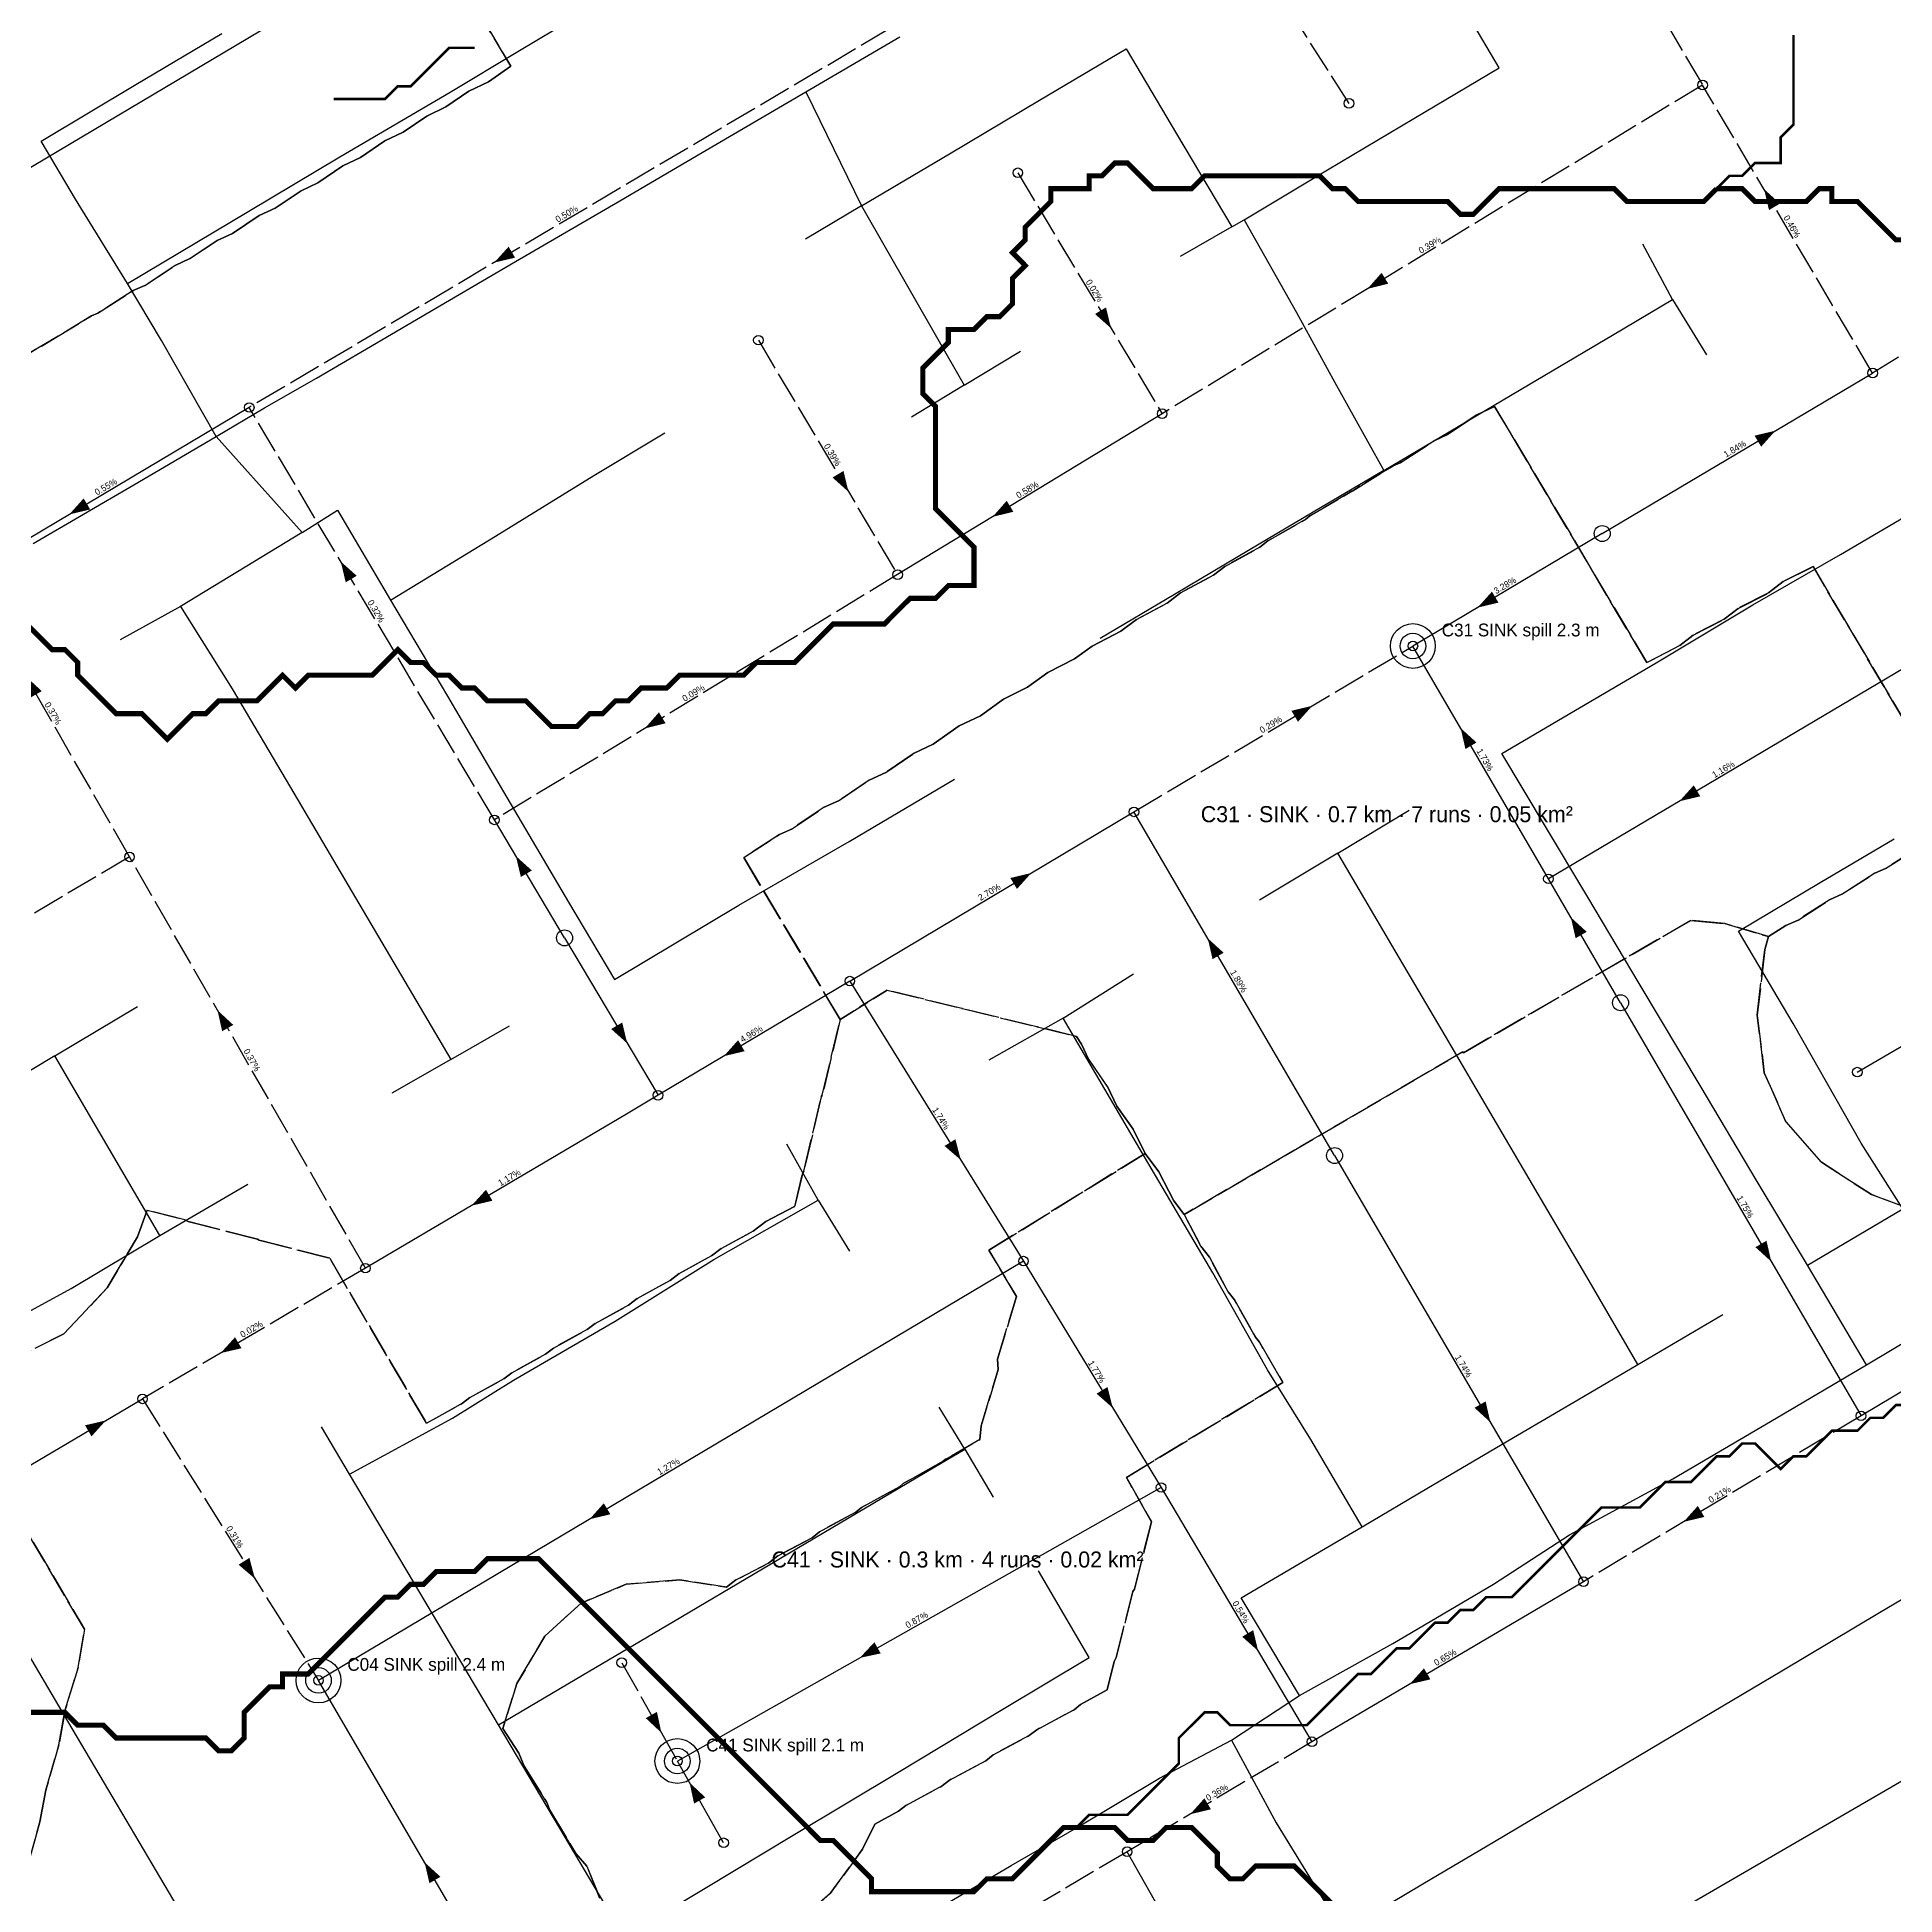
# Model space of a CAD drawing. Header units: metres. Extents: x 440276 to 476894, y 2561381 to 2578972.
# Drawn here: x 445701 to 446282, y 2566444 to 2567024 of the extents above; entities that cross this region are included whole.
import ezdxf
from ezdxf.enums import TextEntityAlignment as Align

# ---------------------------------------------------------------- set-up
doc = ezdxf.new("R2010")
doc.units = ezdxf.units.M
doc.header["$LTSCALE"] = 8
doc.linetypes.add('DASHED', pattern=[1.524, 1.27, -0.254])
for name, color, linetype in [('A_ARROWS', 7, 'Continuous'), ('A_BUILT_2006', 252, 'Continuous'), ('A_CATCH_LABEL', 7, 'Continuous'), ('A_CATCHMENTS', 7, 'Continuous'), ('A_GRADIENT', 8, 'Continuous'), ('A_JUNCTIONS', 8, 'Continuous'), ('A_OUTLET_LABEL', 7, 'Continuous'), ('A_OUTLETS', 7, 'Continuous'), ('A_RUNS', 7, 'Continuous'), ('A_STREAMS', 5, 'Continuous')]:
    doc.layers.add(name, color=color, linetype=linetype)

msp = doc.modelspace()

# ---------------------------------------------------------------- linework, layer by layer
at = {"layer": 'A_ARROWS', "color": 1}
for points in [[(446241.19, 2566976.89), (446246.16, 2566972.4), (446242.72, 2566970.36)], [(445844.3, 2566953.95), (445848.8, 2566958.93), (445850.83, 2566955.49)], [(446117.21, 2566945.74), (446121.64, 2566950.77), (446123.72, 2566947.35)], [(446037.08, 2566933.41), (446032.08, 2566937.87), (446035.51, 2566939.93)], [(446244.74, 2566901.41), (446240.26, 2566896.42), (446238.22, 2566899.86)], [(445955.02, 2566882.3), (445950.04, 2566886.78), (445953.47, 2566888.83)], [(445711.5, 2566875.25), (445715.98, 2566880.24), (445718.03, 2566876.8)], [(446000.05, 2566874.47), (446004.47, 2566879.5), (446006.55, 2566876.09)], [(445796.34, 2566860.54), (445801.33, 2566856.06), (445797.89, 2566854.02)], [(445697.98, 2566824.58), (445702.9, 2566820.02), (445699.43, 2566818.03)], [(445891.35, 2566808.35), (445895.78, 2566813.39), (445897.86, 2566809.97)], [(445851.08, 2566768.45), (445856.07, 2566763.97), (445852.63, 2566761.93)], [(445757.83, 2566720.26), (445762.75, 2566715.71), (445759.28, 2566713.72)], [(445885.86, 2566709.93), (445880.87, 2566714.41), (445884.31, 2566716.45)], [(445916.05, 2566705.92), (445920.52, 2566710.92), (445922.57, 2566707.48)], [(445837.22, 2566659.21), (445841.72, 2566664.18), (445843.75, 2566660.74)], [(446037.6, 2566596.01), (446032.56, 2566600.44), (446035.98, 2566602.52)], [(445958.53, 2566517.86), (445963.12, 2566522.75), (445965.09, 2566519.27)], [(445896.56, 2566494.45), (445891.67, 2566499.03), (445895.15, 2566501)], [(445905.36, 2566478.89), (445910.25, 2566474.3), (445906.77, 2566472.34)]]:
    msp.add_solid(points, dxfattribs=at)
at = {"layer": 'A_ARROWS', "color": 2}
for points in [[(446151.65, 2566846.13), (446156.13, 2566851.12), (446158.17, 2566847.68)], [(446099.99, 2566815.43), (446095.51, 2566810.44), (446093.46, 2566813.88)], [(446146.35, 2566808.47), (446151.3, 2566803.95), (446147.84, 2566801.93)], [(446214.71, 2566785.6), (446219.2, 2566790.58), (446221.24, 2566787.14)], [(446012.16, 2566763.17), (446007.68, 2566758.18), (446005.63, 2566761.61)], [(446180.79, 2566749.32), (446185.74, 2566744.79), (446182.28, 2566742.78)], [(446067.31, 2566742.77), (446072.27, 2566738.25), (446068.81, 2566736.23)]]:
    msp.add_solid(points, dxfattribs=at)
at = {"layer": 'A_ARROWS', "color": 3}
for points in [[(445990.12, 2566673.48), (445985.04, 2566677.86), (445988.44, 2566679.97)], [(446243.43, 2566641.71), (446238.48, 2566646.23), (446241.94, 2566648.24)], [(445758.8, 2566613.13), (445763.3, 2566618.09), (445765.33, 2566614.64)], [(446155.65, 2566591.5), (446150.69, 2566596.02), (446154.15, 2566598.03)], [(445722.94, 2566592.08), (445718.45, 2566587.1), (445716.42, 2566590.55)], [(445874.08, 2566561.2), (445878.56, 2566566.19), (445880.61, 2566562.75)], [(446216, 2566560.36), (446220.47, 2566565.36), (446222.52, 2566561.93)], [(445769.5, 2566542.63), (445764.41, 2566547), (445767.8, 2566549.12)], [(446083.06, 2566520.01), (446078.07, 2566524.49), (446081.51, 2566526.53)], [(446130.38, 2566509.63), (446134.88, 2566514.61), (446136.91, 2566511.16)], [(446061.79, 2566468.99), (446066.27, 2566473.98), (446068.31, 2566470.55)], [(445822.55, 2566453.97), (445827.5, 2566449.45), (445824.05, 2566447.44)]]:
    msp.add_solid(points, dxfattribs=at)
at = {"layer": 'A_BUILT_2006', "color": 252}
for points in [[(446158.34, 2567014.87), (446139.79, 2567046.47)], [(445851.67, 2567019.94), (445875.43, 2567034.07)], [(445732.33, 2567009.56), (445759.19, 2567025.54)], [(445941.68, 2567007.29), (445971.11, 2567024.47)], [(445830.57, 2567007.25), (445851.67, 2567019.94)], [(446014.7, 2567004.72), (446041.82, 2567020.72)], [(446041.82, 2567020.72), (446057.56, 2566994.22)], [(446131.71, 2566999.02), (446158.34, 2567014.87)], [(445702.7, 2566991.92), (445732.33, 2567009.56)], [(445796.05, 2566987.01), (445830.57, 2567007.25)], [(445909.3, 2566988.36), (445941.68, 2567007.29)], [(445941.68, 2567007.29), (445959.12, 2566971.64)], [(445986.57, 2566987.98), (446014.7, 2567004.72)], [(446104.74, 2566982.96), (446131.71, 2566999.02)], [(445713.48, 2566973.76), (445702.7, 2566991.92)], [(446057.56, 2566994.22), (446074.82, 2566965.15)], [(445767.63, 2566970.01), (445796.05, 2566987.01)], [(445883.54, 2566973.3), (445909.3, 2566988.36)], [(445959.12, 2566971.64), (445986.57, 2566987.98)], [(446078.65, 2566967.36), (446104.74, 2566982.96)], [(445729.65, 2566947.39), (445713.48, 2566973.76)], [(445850.98, 2566954.26), (445883.54, 2566973.3)], [(445959.12, 2566971.64), (445941.63, 2566961.29)], [(445959.12, 2566971.64), (445974.28, 2566945.12)], [(445729.65, 2566947.39), (445767.63, 2566970.01)], [(446074.82, 2566965.15), (446078.65, 2566967.36)], [(446078.65, 2566967.36), (446095.03, 2566938.38)], [(446074.82, 2566965.15), (446058.66, 2566955.89)], [(445819.99, 2566936.14), (445850.98, 2566954.26)], [(446212.59, 2566942.39), (446203.33, 2566959.76)], [(445740.35, 2566929.6), (445729.65, 2566947.39)], [(445974.28, 2566945.12), (445991.15, 2566915.61)], [(446095.03, 2566938.38), (446107.05, 2566916.47)], [(446193.78, 2566931.26), (446212.59, 2566942.39)], [(446212.59, 2566942.39), (446223.17, 2566925.12)], [(445788.71, 2566917.85), (445819.99, 2566936.14)], [(446170.36, 2566917.41), (446193.78, 2566931.26)], [(445757.38, 2566899.64), (445740.35, 2566929.6)], [(445991.15, 2566915.61), (446008.75, 2566926.3)], [(445772.54, 2566908.58), (445788.71, 2566917.85)], [(445991.15, 2566915.61), (445974.67, 2566905.6)], [(446107.05, 2566916.47), (446122.37, 2566889.02)], [(446145.57, 2566902.74), (446170.36, 2566917.41)], [(445757.38, 2566899.64), (445772.54, 2566908.58)], [(446122.37, 2566889.02), (446145.57, 2566902.74)], [(445731.63, 2566884.48), (445757.38, 2566899.64)], [(445757.38, 2566899.64), (445784.28, 2566869.57)], [(445875.4, 2566887.37), (445897.62, 2566900.75)], [(445700.21, 2566866.11), (445731.63, 2566884.48)], [(445844.7, 2566868.46), (445875.4, 2566887.37)], [(446122.37, 2566889.02), (446102.55, 2566877.27)], [(445784.28, 2566869.57), (445795.28, 2566876.57)], [(445795.28, 2566876.57), (445811.88, 2566848.46)], [(446102.55, 2566877.27), (446080.56, 2566864.24)], [(446265.08, 2566862.73), (446290.64, 2566877.76)], [(445784.28, 2566869.57), (445746.22, 2566846.43)], [(445811.88, 2566848.46), (445844.7, 2566868.46)], [(446080.56, 2566864.24), (446056.88, 2566850.2)], [(446237.7, 2566846.96), (446265.08, 2566862.73)], [(446056.88, 2566850.2), (446033.69, 2566836.46)], [(445746.22, 2566846.43), (445727.45, 2566836)], [(445746.22, 2566846.43), (445762.42, 2566820.71)], [(445811.88, 2566848.46), (445829.68, 2566818.44)], [(446207.46, 2566828.85), (446237.7, 2566846.96)], [(446183.49, 2566814.76), (446207.46, 2566828.85)], [(445762.42, 2566820.71), (445780.6, 2566789.87)], [(445829.68, 2566818.44), (445847.24, 2566788.56)], [(446159.24, 2566800.5), (446183.49, 2566814.76)], [(446172.85, 2566777.74), (446159.24, 2566800.5)], [(445955.22, 2566773.06), (445988.13, 2566792.54)], [(445780.6, 2566789.87), (445798.54, 2566759.47)], [(445847.24, 2566788.56), (445867.48, 2566754.05)], [(446107.93, 2566769.41), (446130.28, 2566782.85)], [(446186.05, 2566755.64), (446172.85, 2566777.74)], [(445920.8, 2566753.13), (445955.22, 2566773.06)], [(446107.93, 2566769.41), (446083.46, 2566754.69)], [(446124.87, 2566740.6), (446107.93, 2566769.41)], [(446258.76, 2566760.16), (446281.88, 2566773.88)], [(445798.54, 2566759.47), (445813.96, 2566733.32)], [(446233.19, 2566745), (446258.76, 2566760.16)], [(445867.48, 2566754.05), (445881.93, 2566729.85)], [(445881.93, 2566729.85), (445920.8, 2566753.13)], [(446202.15, 2566728.69), (446186.05, 2566755.64)], [(446141.58, 2566712.16), (446124.87, 2566740.6)], [(446250.26, 2566716.14), (446233.19, 2566745)], [(445813.96, 2566733.32), (445830.73, 2566704.89)], [(446022.15, 2566717.8), (446044.13, 2566731.69)], [(446221.56, 2566696.2), (446202.15, 2566728.69)], [(445706.94, 2566705.99), (445732.82, 2566721.48)], [(446022.15, 2566717.8), (445998.88, 2566704.71)], [(446035.19, 2566695.61), (446022.15, 2566717.8)], [(446271.54, 2566678.72), (446250.26, 2566716.14)], [(445830.73, 2566704.89), (445849.12, 2566715.43)], [(446156.48, 2566686.81), (446141.58, 2566712.16)], [(445706.94, 2566705.99), (445678, 2566688.66)], [(445719.97, 2566683.77), (445706.94, 2566705.99)], [(445830.73, 2566704.89), (445812.35, 2566694.35)], [(446048.63, 2566672.74), (446035.19, 2566695.61)], [(446238.66, 2566667.28), (446221.56, 2566696.2)], [(445739.83, 2566649.92), (445719.97, 2566683.77)], [(446171.62, 2566661.06), (446156.48, 2566686.81)], [(445945.57, 2566660.93), (445935.79, 2566678.44)], [(446284.56, 2566658.18), (446271.54, 2566678.72)], [(446068.89, 2566638.26), (446048.63, 2566672.74)], [(445739.83, 2566649.92), (445767.29, 2566665.93)], [(446254.8, 2566640.57), (446238.66, 2566667.28)], [(445912.98, 2566642.35), (445945.57, 2566660.93)], [(445945.57, 2566660.93), (445955.3, 2566644.94)], [(446186.54, 2566635.67), (446171.62, 2566661.06)], [(446254.8, 2566640.57), (446284.56, 2566658.18)], [(445712.06, 2566633.35), (445739.83, 2566649.92)], [(445882.1, 2566623.07), (445912.98, 2566642.35)], [(446273.24, 2566609.43), (446254.8, 2566640.57)], [(446086, 2566607.92), (446068.89, 2566638.26)], [(446201.73, 2566609.52), (446186.54, 2566635.67)], [(445689.23, 2566620.89), (445712.06, 2566633.35)], [(446201.73, 2566609.52), (446228.32, 2566625.15)], [(446273.24, 2566609.43), (446296.76, 2566623.56)], [(445850.3, 2566604.64), (445882.1, 2566623.07)], [(446099.51, 2566586.16), (446086, 2566607.92)], [(446184.71, 2566599.52), (446201.73, 2566609.52)], [(446244.94, 2566592.77), (446273.24, 2566609.43)], [(445831.24, 2566592.75), (445850.3, 2566604.64)], [(445991.35, 2566583.14), (445983.33, 2566596.19)], [(446164.13, 2566587.43), (446184.71, 2566599.52)], [(445799.09, 2566575.26), (445790.36, 2566590.03)], [(445799.09, 2566575.26), (445831.24, 2566592.75)], [(446212.71, 2566573.84), (446244.94, 2566592.77)], [(445976.21, 2566574.17), (445991.35, 2566583.14)], [(445991.35, 2566583.14), (446000.26, 2566568.09)], [(446115.55, 2566558.87), (446099.51, 2566586.16)], [(446136.34, 2566571.09), (446164.13, 2566587.43)], [(445816.81, 2566545.47), (445799.09, 2566575.26)], [(445952.44, 2566560.11), (445976.21, 2566574.17)], [(446115.55, 2566558.87), (446136.34, 2566571.09)], [(446180.33, 2566556.35), (446212.71, 2566573.84)], [(445928.15, 2566545.73), (445952.44, 2566560.11)], [(446097.94, 2566548.54), (446115.55, 2566558.87)], [(446156.63, 2566540.9), (446180.33, 2566556.35)], [(446077.79, 2566536.68), (446097.94, 2566548.54)], [(445830.94, 2566521.67), (445816.81, 2566545.47)], [(445900.33, 2566529.26), (445928.15, 2566545.73)], [(446030.22, 2566517.96), (446014.38, 2566545.1)], [(446277.29, 2566532.03), (446303, 2566547.3)], [(446095.96, 2566506.06), (446077.79, 2566536.68)], [(446125.15, 2566522.41), (446156.63, 2566540.9)], [(446246.7, 2566513.85), (446277.29, 2566532.03)], [(445871.89, 2566512.45), (445900.33, 2566529.26)], [(445711.09, 2566498.1), (445695.7, 2566524.12)], [(445845.63, 2566496.92), (445830.94, 2566521.67)], [(446095.96, 2566506.06), (446125.15, 2566522.41)], [(446002.76, 2566501.49), (446030.22, 2566517.96)], [(446216.03, 2566495.63), (446246.7, 2566513.85)], [(445845.63, 2566496.92), (445871.89, 2566512.45)], [(445970.95, 2566482.38), (446002.76, 2566501.49)], [(446074.76, 2566492.13), (446095.96, 2566506.06)], [(445726.61, 2566471.81), (445711.09, 2566498.1)], [(445864.8, 2566464.63), (445845.63, 2566496.92)], [(446183.36, 2566476.21), (446216.03, 2566495.63)], [(446052.21, 2566480.3), (446074.76, 2566492.13)], [(446074.76, 2566492.13), (446088.72, 2566466.34)], [(445937.77, 2566462.45), (445970.95, 2566482.38)], [(446026.31, 2566464.79), (446052.21, 2566480.3)], [(446156.93, 2566460.52), (446183.36, 2566476.21)], [(445738.79, 2566451.18), (445726.61, 2566471.81)], [(446088.72, 2566466.34), (446109.56, 2566432.37)], [(445884.89, 2566430.67), (445864.8, 2566464.63)], [(445910.2, 2566445.88), (445937.77, 2566462.45)], [(446005.83, 2566452.97), (446026.31, 2566464.79)], [(446134.56, 2566447.22), (446156.93, 2566460.52)], [(445758.8, 2566417.34), (445738.79, 2566451.18)], [(445984.34, 2566440.28), (446005.83, 2566452.97)], [(445884.89, 2566430.67), (445910.2, 2566445.88)], [(446109.56, 2566432.37), (446134.56, 2566447.22)]]:
    msp.add_lwpolyline(points, dxfattribs=at)
at = {"layer": 'A_CATCHMENTS', "color": 1, "linetype": 'DASHED'}
for points in [[(445692.25, 2566921.71), (445705.4, 2566929.42), (445705.72, 2566929.55), (445718.44, 2566937.33), (445720.44, 2566938.17), (445731.5, 2566945.2), (445735.15, 2566946.81), (445744.57, 2566953.05), (445749.21, 2566955.19), (445757.69, 2566960.84), (445762.54, 2566963.09), (445770.8, 2566968.62), (445775.87, 2566970.99), (445783.92, 2566976.4), (445789.2, 2566978.89), (445797.03, 2566984.18), (445802.53, 2566986.79), (445810.14, 2566991.97), (445815.86, 2566994.69), (445823.26, 2566999.75), (445829.18, 2567002.59), (445836.37, 2567007.53), (445842.51, 2567010.49), (445849.49, 2567015.31), (445790.73, 2567114.13)], [(446303.58, 2566779.4), (446256.48, 2566858.93), (446247.14, 2566854.23), (446242.61, 2566850.71), (446233.06, 2566845.86), (446228.75, 2566842.5), (446218.97, 2566837.5), (446214.88, 2566834.29), (446204.52, 2566828.95), (446156.98, 2566909.01), (446151.24, 2566906.27), (446142.21, 2566900.19), (446138.24, 2566898.38), (446127.42, 2566891.39), (446125.26, 2566890.46), (446112.62, 2566882.64), (446112.3, 2566882.51), (446099.21, 2566874.76), (446098.01, 2566873.78), (446086.13, 2566867.01), (446083.56, 2566864.99), (446072.66, 2566859.01), (446069.09, 2566856.25), (446058.82, 2566850.72), (446054.62, 2566847.51), (446044.99, 2566842.42), (446040.14, 2566838.78), (446031.16, 2566834.12), (446025.66, 2566830.06), (446017.33, 2566825.82), (446011.02, 2566821.22), (446003.51, 2566817.5), (445996.26, 2566812.34), (445989.57, 2566809.12), (445981.49, 2566803.47), (445975.54, 2566800.66), (445966.72, 2566794.6), (445961.5, 2566792.19), (445951.95, 2566785.73), (445947.47, 2566783.71), (445937.18, 2566776.88), (445933.45, 2566775.23), (445922.31, 2566767.97), (445952.42, 2566717.42), (445946.85, 2566693.76), (445946.53, 2566693.24), (445941.04, 2566669.96), (445940.63, 2566669.06), (445938.25, 2566658.94), (445938.19, 2566658.9), (445929.16, 2566654.23), (445925.2, 2566651.24), (445915.22, 2566645.78), (445912.24, 2566643.53), (445902.1, 2566637.97), (445899.27, 2566635.83), (445888.93, 2566630.15), (445886.29, 2566628.15), (445875.87, 2566622.42), (445873.31, 2566620.47), (445862.82, 2566614.68), (445860.34, 2566612.79), (445849.76, 2566606.95), (445847.36, 2566605.11), (445836.71, 2566599.22), (445834.38, 2566597.44), (445823.12, 2566591.19), (445792.89, 2566642.75), (445770.85, 2566648.39), (445770.28, 2566648.76), (445748.66, 2566654.29), (445747.66, 2566654.77), (445735.88, 2566657.79), (445732.79, 2566649.42), (445723.38, 2566633.52), (445709.83, 2566619.19), (445690.54, 2566609.44)], [(446288.1, 2566657.72), (446274.78, 2566662.66), (446259.12, 2566672.75), (446247.95, 2566685.45), (446241.26, 2566700.77), (446239.07, 2566718.7), (446241.37, 2566739.24), (446242.55, 2566743.28), (446247.97, 2566746.78), (446251.8, 2566748.46), (446261.87, 2566754.94), (446265.49, 2566756.52), (446275.78, 2566763.09), (446279.17, 2566764.57), (446289.68, 2566771.25)], [(445877.33, 2566442.71), (445873.29, 2566452.79), (445869.81, 2566456.7), (445861.64, 2566470.31), (445860.76, 2566472.7), (445853.64, 2566484.01), (445853.64, 2566484.01), (445852.04, 2566488.07), (445846.97, 2566495.77), (445851.39, 2566509.83), (445860.12, 2566524.65), (445871.51, 2566535), (445885.57, 2566540.87), (445902.28, 2566542.26), (445916.92, 2566539.94), (445919.85, 2566542.23), (445930.05, 2566547.49), (445932.91, 2566549.76), (445943.69, 2566555.44), (445945.98, 2566557.29), (445957.32, 2566563.4), (445959.05, 2566564.82), (445970.96, 2566571.37), (445972.12, 2566572.34), (445984.59, 2566579.34), (445985.19, 2566579.86), (445996.11, 2566586.11), (445996.5, 2566590.35), (446001.76, 2566607.97), (446001.64, 2566611.2), (446007.51, 2566630.84), (445998.92, 2566645.27), (446047.74, 2566675.55), (446051.99, 2566669.77), (446056.68, 2566660.73), (446059.93, 2566656.4), (446065.18, 2566646.52), (446067.82, 2566643.08), (446073.7, 2566632.32), (446075.67, 2566629.8), (446082.22, 2566618.12), (446083.51, 2566616.52), (446090.75, 2566603.94), (446041.89, 2566574.24), (446049.72, 2566560.39), (446044.38, 2566539.31), (446043.92, 2566538.58), (446038.71, 2566518.04), (446038.11, 2566516.77), (446035.85, 2566507.85), (446027.59, 2566503.31), (446025.51, 2566501.65), (446013.91, 2566495.43), (446011.51, 2566493.58), (446000.24, 2566487.52), (445997.9, 2566485.71), (445986.58, 2566479.61), (445984.29, 2566477.84), (445972.91, 2566471.7), (445970.68, 2566469.97), (445963.26, 2566465.95), (445959.45, 2566458.08), (445949.34, 2566444.28), (445937.24, 2566433.58)], [(445669.3, 2566606.51), (445716.23, 2566526.89), (445714.29, 2566514.86), (445710.22, 2566501.68), (445708.28, 2566490.71), (445704.17, 2566476.54), (445702.32, 2566466.58), (445698.1, 2566451.43)]]:
    msp.add_lwpolyline(points, dxfattribs=at)
at = {"layer": 'A_CATCHMENTS', "color": 3, "linetype": 'DASHED'}
for points in [[(445790.73, 2567114.13), (445849.49, 2567015.31), (445842.51, 2567010.49), (445836.37, 2567007.53), (445829.18, 2567002.59), (445823.26, 2566999.75), (445815.86, 2566994.69), (445810.14, 2566991.97), (445802.53, 2566986.79), (445797.03, 2566984.18), (445789.2, 2566978.89), (445783.92, 2566976.4), (445775.87, 2566970.99), (445770.8, 2566968.62), (445762.54, 2566963.09), (445757.69, 2566960.84), (445749.21, 2566955.19), (445744.57, 2566953.05), (445735.15, 2566946.81), (445731.5, 2566945.2), (445720.44, 2566938.17), (445718.44, 2566937.33), (445705.72, 2566929.55), (445705.4, 2566929.42), (445692.25, 2566921.71)], [(445937.24, 2566433.58), (445949.34, 2566444.28), (445959.45, 2566458.08), (445963.26, 2566465.95), (445970.68, 2566469.97), (445972.91, 2566471.7), (445984.29, 2566477.84), (445986.58, 2566479.61), (445997.9, 2566485.71), (446000.24, 2566487.52), (446011.51, 2566493.58), (446013.91, 2566495.43), (446025.51, 2566501.65), (446027.59, 2566503.31), (446035.85, 2566507.85), (446038.11, 2566516.77), (446038.71, 2566518.04), (446043.92, 2566538.58), (446044.38, 2566539.31), (446049.72, 2566560.39), (446041.89, 2566574.24), (446090.75, 2566603.94), (446083.51, 2566616.52), (446082.22, 2566618.12), (446075.67, 2566629.8), (446073.7, 2566632.32), (446067.82, 2566643.08), (446065.18, 2566646.52), (446059.93, 2566656.4), (446147.01, 2566707.26), (446147.23, 2566707.01), (446218.3, 2566748.38), (446228.88, 2566747.38), (446242.55, 2566743.28), (446241.37, 2566739.24), (446239.07, 2566718.7), (446241.26, 2566700.77), (446247.95, 2566685.45), (446259.12, 2566672.75), (446274.78, 2566662.66), (446288.1, 2566657.72)], [(445690.54, 2566609.44), (445709.83, 2566619.19), (445723.38, 2566633.52), (445732.79, 2566649.42), (445735.88, 2566657.79), (445747.66, 2566654.77), (445748.66, 2566654.29), (445770.28, 2566648.76), (445770.85, 2566648.39), (445792.89, 2566642.75), (445823.12, 2566591.19), (445834.38, 2566597.44), (445836.71, 2566599.22), (445847.36, 2566605.11), (445849.76, 2566606.95), (445860.34, 2566612.79), (445862.82, 2566614.68), (445873.31, 2566620.47), (445875.87, 2566622.42), (445886.29, 2566628.15), (445888.93, 2566630.15), (445899.27, 2566635.83), (445902.1, 2566637.97), (445912.24, 2566643.53), (445915.22, 2566645.78), (445925.2, 2566651.24), (445929.16, 2566654.23), (445938.19, 2566658.9), (445938.25, 2566658.94), (445940.63, 2566669.06), (445941.04, 2566669.96), (445946.53, 2566693.24), (445946.85, 2566693.76), (445952.42, 2566717.42), (445967.15, 2566726.55), (445990.47, 2566720.82), (445990.61, 2566720.83), (446013.85, 2566715.12), (446014.07, 2566715.11), (446026.3, 2566712.1), (446027.89, 2566709.71), (446030.07, 2566704.98), (446035.94, 2566696.41), (446038.89, 2566690.26), (446043.98, 2566683.1), (446047.74, 2566675.55), (445998.92, 2566645.27), (446007.51, 2566630.84), (446001.64, 2566611.2), (446001.76, 2566607.97), (445996.5, 2566590.35), (445996.11, 2566586.11), (445985.19, 2566579.86), (445984.59, 2566579.34), (445972.12, 2566572.34), (445970.96, 2566571.37), (445959.05, 2566564.82), (445957.32, 2566563.4), (445945.98, 2566557.29), (445943.69, 2566555.44), (445932.91, 2566549.76), (445930.05, 2566547.49), (445919.85, 2566542.23), (445916.92, 2566539.94), (445902.28, 2566542.26), (445885.57, 2566540.87), (445871.51, 2566535), (445860.12, 2566524.65), (445851.39, 2566509.83), (445846.97, 2566495.77), (445852.04, 2566488.07), (445853.64, 2566484.01), (445860.76, 2566472.7), (445861.64, 2566470.31), (445869.81, 2566456.7), (445873.29, 2566452.79), (445877.33, 2566442.71)], [(445698.1, 2566451.43), (445702.32, 2566466.58), (445704.17, 2566476.54), (445708.28, 2566490.71), (445710.22, 2566501.68), (445714.29, 2566514.86), (445716.23, 2566526.89), (445669.3, 2566606.51)]]:
    msp.add_lwpolyline(points, dxfattribs=at)
at = {"layer": 'A_CATCHMENTS', "color": 2, "linetype": 'DASHED'}
msp.add_lwpolyline([(446289.68, 2566771.25), (446279.17, 2566764.57), (446275.78, 2566763.09), (446265.49, 2566756.52), (446261.87, 2566754.94), (446251.8, 2566748.46), (446247.97, 2566746.78), (446242.55, 2566743.28), (446228.88, 2566747.38), (446218.3, 2566748.38), (446147.23, 2566707.01), (446147.01, 2566707.26), (446059.93, 2566656.4), (446056.68, 2566660.73), (446051.99, 2566669.77), (446047.74, 2566675.55), (446043.98, 2566683.1), (446038.89, 2566690.26), (446035.94, 2566696.41), (446030.07, 2566704.98), (446030.07, 2566704.98), (446027.89, 2566709.71), (446026.3, 2566712.1), (446014.07, 2566715.11), (446013.85, 2566715.12), (445990.61, 2566720.83), (445990.47, 2566720.82), (445967.15, 2566726.55), (445952.42, 2566717.42), (445922.31, 2566767.97), (445933.45, 2566775.23), (445937.18, 2566776.88), (445947.47, 2566783.71), (445951.95, 2566785.73), (445961.5, 2566792.19), (445966.72, 2566794.6), (445975.54, 2566800.66), (445981.49, 2566803.47), (445989.57, 2566809.12), (445996.26, 2566812.34), (446003.51, 2566817.5), (446011.02, 2566821.22), (446017.33, 2566825.82), (446025.66, 2566830.06), (446031.16, 2566834.12), (446040.14, 2566838.78), (446044.99, 2566842.42), (446054.62, 2566847.51), (446058.82, 2566850.72), (446069.09, 2566856.25), (446072.66, 2566859.01), (446083.56, 2566864.99), (446086.13, 2566867.01), (446098.01, 2566873.78), (446099.21, 2566874.76), (446112.3, 2566882.51), (446112.62, 2566882.64), (446125.26, 2566890.46), (446127.42, 2566891.39), (446138.24, 2566898.38), (446142.21, 2566900.19), (446151.24, 2566906.27), (446156.98, 2566909.01), (446204.52, 2566828.95), (446214.88, 2566834.29), (446218.97, 2566837.5), (446228.75, 2566842.5), (446233.06, 2566845.86), (446242.61, 2566850.71), (446247.14, 2566854.23), (446256.48, 2566858.93), (446303.58, 2566779.4)], dxfattribs=at)
at = {"layer": 'A_JUNCTIONS'}
for centre in [(446221.96, 2567009.45), (446111.46, 2567003.71), (446007.96, 2566982.02), (445926.87, 2566929.71), (446275.11, 2566919.44), (445767.74, 2566908.66), (446053.07, 2566906.72), (445970.39, 2566856.43), (446131.42, 2566834.12), (445844.35, 2566779.77), (446044.24, 2566782.28), (445730.32, 2566768.21), (446173.78, 2566761.35), (445955.44, 2566729.39), (446270.31, 2566700.94), (445895.51, 2566693.69), (445804.06, 2566639.67), (446009.72, 2566641.87), (445734.37, 2566598.81), (446271.48, 2566593.52), (446052.72, 2566571.13), (446184.74, 2566541.68), (445884.16, 2566516.37), (445789.39, 2566510.83), (446099.88, 2566491.66), (445901.55, 2566485.63), (445916, 2566460.08), (446042.12, 2566457.29)]:
    msp.add_circle(centre, 1.5, dxfattribs=at)
at = {"layer": 'A_JUNCTIONS', "color": 30}
for centre in [(446190.59, 2566869.25), (445866.28, 2566742.88), (446196.33, 2566722.62), (446106.96, 2566674.87)]:
    msp.add_circle(centre, 2.5, dxfattribs=at)
at = {"layer": 'A_OUTLETS', "color": 1}
for centre, radius in [((446131.42, 2566834.12), 7), ((446131.42, 2566834.12), 4), ((445789.39, 2566510.83), 7), ((445789.39, 2566510.83), 4), ((445901.55, 2566485.63), 7), ((445901.55, 2566485.63), 4)]:
    msp.add_circle(centre, radius, dxfattribs=at)
at = {"layer": 'A_RUNS', "color": 1, "linetype": 'DASHED'}
for points in [[(446148.44, 2567133.95), (446221.96, 2567009.45)], [(446111.46, 2567003.71), (446061.3, 2567082.31)], [(445967.76, 2567026.98), (445767.74, 2566908.66)], [(446221.96, 2567009.45), (446053.07, 2566906.72)], [(446275.11, 2566919.44), (446221.96, 2567009.45)], [(446397.98, 2566993.77), (446275.11, 2566919.44)], [(446007.96, 2566982.02), (446053.07, 2566906.72)], [(445926.87, 2566929.71), (445970.39, 2566856.43)], [(445844.35, 2566779.77), (445767.74, 2566908.66)], [(445730.32, 2566768.21), (445679.74, 2566856.38)], [(445970.39, 2566856.43), (445844.35, 2566779.77)], [(445730.32, 2566768.21), (445643.11, 2566716.57)], [(445804.06, 2566639.67), (445730.32, 2566768.21)], [(445884.16, 2566516.37), (445901.55, 2566485.63)]]:
    msp.add_lwpolyline(points, dxfattribs=at)
at = {"layer": 'A_RUNS', "color": 3}
for points in [[(445830.7, 2567061.83), (445436.13, 2566827.24), (445201.18, 2566933.06)], [(445955.44, 2566729.39), (446009.72, 2566641.87)], [(446196.33, 2566722.62), (446271.48, 2566593.52)], [(446106.96, 2566674.87), (446184.74, 2566541.68)], [(446385.54, 2566661.45), (446271.48, 2566593.52)], [(446009.72, 2566641.87), (445789.39, 2566510.83)], [(445697.19, 2566576.9), (445734.37, 2566598.81)], [(446052.72, 2566571.13), (446099.88, 2566491.66)], [(446439.43, 2566569.45), (446191.06, 2566425.24)], [(446184.74, 2566541.68), (446099.88, 2566491.66)], [(445877.33, 2566360.05), (445789.39, 2566510.83)], [(446092.56, 2566368.05), (446042.12, 2566457.29)]]:
    msp.add_lwpolyline(points, dxfattribs=at)
at = {"layer": 'A_RUNS', "color": 1}
for points in [[(446190.59, 2566869.25), (446275.11, 2566919.44)], [(445767.74, 2566908.66), (445679.74, 2566856.38)], [(446053.07, 2566906.72), (445970.39, 2566856.43)], [(446270.31, 2566700.94), (446462.36, 2566812.89)], [(445866.28, 2566742.88), (445844.35, 2566779.77)], [(445866.28, 2566742.88), (445895.51, 2566693.69)], [(445955.44, 2566729.39), (445895.51, 2566693.69)], [(445895.51, 2566693.69), (445885.68, 2566687.84), (445874.68, 2566681.29), (445804.06, 2566639.67)], [(446009.72, 2566641.87), (446052.72, 2566571.13)], [(446052.72, 2566571.13), (445901.55, 2566485.63)], [(445916, 2566460.08), (445901.55, 2566485.63)]]:
    msp.add_lwpolyline(points, dxfattribs=at)
at = {"layer": 'A_RUNS', "color": 2}
for points in [[(446190.59, 2566869.25), (446131.42, 2566834.12)], [(446173.78, 2566761.35), (446131.42, 2566834.12)], [(446284.72, 2566827.06), (446173.78, 2566761.35)], [(445955.44, 2566729.39), (446044.24, 2566782.28)], [(446106.96, 2566674.87), (446044.24, 2566782.28)], [(446196.33, 2566722.62), (446173.78, 2566761.35)]]:
    msp.add_lwpolyline(points, dxfattribs=at)
at = {"layer": 'A_RUNS', "color": 2, "linetype": 'DASHED'}
msp.add_lwpolyline([(446044.24, 2566782.28), (446131.42, 2566834.12)], dxfattribs=at)
at = {"layer": 'A_RUNS', "color": 3, "linetype": 'DASHED'}
for points in [[(445804.06, 2566639.67), (445734.37, 2566598.81)], [(445734.37, 2566598.81), (445789.39, 2566510.83)], [(446271.48, 2566593.52), (446184.74, 2566541.68)], [(446099.88, 2566491.66), (446042.12, 2566457.29)], [(446042.12, 2566457.29), (445960.93, 2566409.25)]]:
    msp.add_lwpolyline(points, dxfattribs=at)
at = {"layer": 'A_STREAMS', "color": 5}
for points, const_width in [([(446250.37, 2567025.08), (446250.37, 2567021.07), (446250.37, 2567017.07), (446250.37, 2567013.07), (446250.37, 2567009.07), (446250.37, 2567005.07), (446250.37, 2567001.07), (446250.37, 2566997.06), (446246.37, 2566993.06), (446246.37, 2566989.06), (446246.37, 2566985.06), (446242.36, 2566985.06), (446238.36, 2566985.06), (446234.36, 2566981.06), (446230.36, 2566981.06), (446226.36, 2566977.05)], 0.8), ([(445838.19, 2567021.07), (445834.19, 2567021.07), (445830.18, 2567021.07), (445826.18, 2567017.07), (445822.18, 2567013.07), (445818.18, 2567009.07), (445814.18, 2567009.07), (445810.17, 2567005.07), (445806.17, 2567005.07), (445802.17, 2567005.07), (445798.17, 2567005.07), (445794.17, 2567005.07)], 0.8), ([(446226.36, 2566977.05), (446222.35, 2566973.05), (446218.35, 2566973.05), (446214.35, 2566973.05), (446210.35, 2566973.05), (446206.35, 2566973.05), (446202.35, 2566973.05), (446198.34, 2566973.05), (446194.34, 2566977.05), (446190.34, 2566977.05), (446186.34, 2566977.05), (446182.34, 2566977.05), (446178.34, 2566977.05), (446174.33, 2566977.05), (446170.33, 2566977.05), (446166.33, 2566977.05), (446162.33, 2566977.05), (446158.33, 2566977.05), (446154.33, 2566973.05), (446150.32, 2566969.05), (446146.32, 2566969.05), (446142.32, 2566973.05), (446138.32, 2566973.05), (446134.32, 2566973.05), (446130.31, 2566973.05), (446126.31, 2566973.05), (446122.31, 2566973.05), (446118.31, 2566973.05), (446114.31, 2566973.05), (446110.31, 2566977.05), (446106.3, 2566977.05), (446102.3, 2566981.06), (446098.3, 2566981.06), (446094.3, 2566981.06), (446090.3, 2566981.06), (446086.3, 2566981.06), (446082.29, 2566981.06), (446078.29, 2566981.06), (446074.29, 2566981.06), (446070.29, 2566981.06), (446066.29, 2566981.06), (446062.29, 2566977.05), (446058.28, 2566977.05), (446054.28, 2566977.05), (446050.28, 2566977.05), (446046.28, 2566981.06), (446042.28, 2566985.06), (446038.27, 2566985.06), (446034.27, 2566981.06), (446030.27, 2566981.06), (446030.27, 2566977.05), (446026.27, 2566977.05), (446022.27, 2566977.05), (446018.27, 2566977.05), (446018.27, 2566973.05), (446014.26, 2566969.05), (446010.26, 2566965.05), (446010.26, 2566961.05), (446006.26, 2566957.05), (446010.26, 2566953.04), (446006.26, 2566949.04), (446006.26, 2566945.04), (446006.26, 2566941.04), (446002.26, 2566937.04), (445998.26, 2566937.04), (445994.26, 2566933.03), (445990.25, 2566933.03), (445986.25, 2566933.03), (445986.25, 2566929.03), (445982.25, 2566925.03), (445978.25, 2566921.03), (445978.25, 2566917.03), (445978.25, 2566913.03), (445982.25, 2566909.02), (445982.25, 2566905.02), (445982.25, 2566901.02), (445982.25, 2566897.02), (445982.25, 2566893.02), (445982.25, 2566889.02), (445982.25, 2566885.01), (445982.25, 2566881.01), (445982.25, 2566877.01), (445986.25, 2566873.01), (445990.25, 2566869.01), (445994.26, 2566865), (445994.26, 2566861), (445994.26, 2566857), (445994.26, 2566853), (445990.25, 2566853), (445986.25, 2566853), (445982.25, 2566849), (445978.25, 2566849), (445974.25, 2566849), (445970.24, 2566845), (445966.24, 2566840.99), (445962.24, 2566840.99), (445958.24, 2566840.99), (445954.24, 2566840.99), (445950.24, 2566840.99), (445946.23, 2566836.99), (445942.23, 2566832.99), (445938.23, 2566828.99), (445934.23, 2566828.99), (445930.23, 2566828.99), (445926.23, 2566828.99), (445922.22, 2566824.99), (445918.22, 2566824.99), (445914.22, 2566824.99), (445910.22, 2566824.99), (445906.22, 2566824.99), (445902.22, 2566824.99), (445898.21, 2566820.99), (445894.21, 2566820.99), (445890.21, 2566820.99), (445886.21, 2566816.98), (445882.21, 2566816.98), (445878.2, 2566812.98), (445874.2, 2566812.98), (445870.2, 2566808.98), (445866.2, 2566808.98), (445862.2, 2566808.98), (445858.2, 2566812.98), (445854.19, 2566816.98), (445850.19, 2566816.98), (445846.19, 2566816.98), (445842.19, 2566816.98), (445838.19, 2566820.99), (445834.19, 2566820.99), (445830.18, 2566824.99), (445826.18, 2566824.99), (445822.18, 2566828.99), (445818.18, 2566828.99), (445814.18, 2566832.99), (445810.17, 2566828.99), (445806.17, 2566824.99), (445802.17, 2566824.99), (445798.17, 2566824.99), (445794.17, 2566824.99), (445790.17, 2566824.99), (445786.16, 2566824.99), (445782.16, 2566820.99), (445778.16, 2566824.99), (445774.16, 2566820.99), (445770.16, 2566816.98), (445766.16, 2566816.98), (445762.15, 2566816.98), (445758.15, 2566816.98), (445754.15, 2566812.98), (445750.15, 2566812.98), (445746.15, 2566808.98), (445742.15, 2566804.98), (445738.14, 2566808.98), (445734.14, 2566812.98), (445730.14, 2566812.98), (445726.14, 2566812.98), (445722.14, 2566816.98), (445718.13, 2566820.99), (445714.13, 2566824.99), (445714.13, 2566828.99), (445710.13, 2566832.99), (445706.13, 2566832.99), (445702.13, 2566836.99), (445698.13, 2566840.99)], 1.6), ([(446286.38, 2566961.05), (446282.38, 2566961.05), (446278.38, 2566965.05), (446274.38, 2566969.05), (446270.38, 2566973.05), (446266.37, 2566973.05), (446262.37, 2566973.05), (446262.37, 2566977.05), (446258.37, 2566977.05), (446254.37, 2566973.05), (446250.37, 2566973.05), (446246.37, 2566973.05), (446242.36, 2566973.05), (446238.36, 2566973.05), (446234.36, 2566977.05), (446230.36, 2566977.05), (446226.36, 2566977.05)], 1.6), ([(446286.38, 2566596.89), (446282.38, 2566596.89), (446278.38, 2566592.88), (446274.38, 2566592.88), (446270.38, 2566588.88), (446266.37, 2566588.88), (446262.37, 2566588.88), (446258.37, 2566584.88), (446254.37, 2566580.88), (446250.37, 2566580.88), (446246.37, 2566576.88), (446242.36, 2566580.88), (446238.36, 2566584.88), (446234.36, 2566584.88), (446230.36, 2566580.88), (446226.36, 2566580.88), (446222.35, 2566576.88), (446218.35, 2566572.87), (446214.35, 2566572.87), (446210.35, 2566572.87), (446206.35, 2566568.87), (446202.35, 2566564.87), (446198.34, 2566564.87), (446194.34, 2566564.87), (446190.34, 2566564.87), (446186.34, 2566560.87), (446182.34, 2566556.87), (446178.34, 2566552.87), (446174.33, 2566548.86), (446170.33, 2566544.86), (446166.33, 2566540.86), (446162.33, 2566536.86), (446158.33, 2566536.86), (446154.33, 2566536.86), (446150.32, 2566532.86), (446146.32, 2566532.86), (446142.32, 2566528.86), (446138.32, 2566528.86), (446134.32, 2566524.85), (446130.31, 2566520.85), (446126.31, 2566520.85), (446122.31, 2566516.85), (446118.31, 2566512.85), (446114.31, 2566512.85), (446110.31, 2566508.85), (446106.3, 2566504.84), (446102.3, 2566500.84), (446098.3, 2566496.84), (446094.3, 2566496.84), (446090.3, 2566496.84), (446086.3, 2566496.84), (446082.29, 2566496.84), (446078.29, 2566496.84), (446074.29, 2566496.84), (446070.29, 2566500.84), (446066.29, 2566500.84), (446062.29, 2566496.84), (446058.28, 2566492.84), (446058.28, 2566488.84), (446058.28, 2566484.84), (446054.28, 2566480.83), (446050.28, 2566476.83), (446046.28, 2566472.83), (446042.28, 2566468.83), (446038.27, 2566468.83), (446034.27, 2566468.83), (446030.27, 2566468.83), (446026.27, 2566464.83)], 0.8), ([(446026.27, 2566464.83), (446022.27, 2566464.83), (446018.27, 2566460.82), (446014.26, 2566456.82), (446010.26, 2566452.82), (446006.26, 2566448.82), (446002.26, 2566448.82), (445998.26, 2566448.82), (445994.26, 2566444.82), (445990.25, 2566444.82), (445986.25, 2566444.82), (445982.25, 2566444.82), (445978.25, 2566444.82), (445974.25, 2566444.82), (445970.24, 2566444.82), (445966.24, 2566444.82), (445962.24, 2566444.82), (445962.24, 2566448.82), (445958.24, 2566452.82), (445954.24, 2566456.82), (445950.24, 2566460.82), (445946.23, 2566460.82), (445942.23, 2566464.83), (445938.23, 2566468.83), (445934.23, 2566472.83), (445930.23, 2566476.83), (445926.23, 2566480.83), (445922.22, 2566484.84), (445918.22, 2566488.84), (445914.22, 2566492.84), (445910.22, 2566496.84), (445906.22, 2566500.84), (445902.22, 2566504.84), (445898.21, 2566508.85), (445894.21, 2566512.85), (445890.21, 2566516.85), (445886.21, 2566520.85), (445882.21, 2566524.85), (445878.2, 2566528.86), (445874.2, 2566532.86), (445870.2, 2566536.86), (445866.2, 2566540.86), (445862.2, 2566544.86), (445858.2, 2566548.86), (445854.19, 2566548.86), (445850.19, 2566548.86), (445846.19, 2566548.86), (445842.19, 2566548.86), (445838.19, 2566544.86), (445834.19, 2566544.86), (445830.18, 2566544.86), (445826.18, 2566544.86), (445822.18, 2566540.86), (445818.18, 2566540.86), (445814.18, 2566536.86), (445810.17, 2566536.86), (445806.17, 2566532.86), (445802.17, 2566528.86), (445798.17, 2566524.85), (445794.17, 2566520.85), (445790.17, 2566516.85), (445786.16, 2566512.85), (445782.16, 2566512.85), (445778.16, 2566512.85), (445778.16, 2566508.85), (445774.16, 2566508.85), (445770.16, 2566504.84), (445766.16, 2566500.84), (445766.16, 2566496.84), (445766.16, 2566492.84), (445762.15, 2566488.84), (445758.15, 2566488.84), (445754.15, 2566492.84), (445750.15, 2566492.84), (445746.15, 2566492.84), (445742.15, 2566492.84), (445738.14, 2566492.84), (445734.14, 2566492.84), (445730.14, 2566492.84), (445726.14, 2566492.84), (445722.14, 2566496.84), (445718.13, 2566496.84), (445714.13, 2566496.84), (445710.13, 2566500.84), (445706.13, 2566500.84), (445702.13, 2566500.84), (445698.13, 2566500.84)], 1.6), ([(446106.3, 2566440.82), (446102.3, 2566444.82), (446098.3, 2566448.82), (446094.3, 2566452.82), (446090.3, 2566452.82), (446086.3, 2566452.82), (446082.29, 2566452.82), (446078.29, 2566448.82), (446074.29, 2566448.82), (446070.29, 2566452.82), (446070.29, 2566456.82), (446066.29, 2566460.82), (446062.29, 2566464.83), (446058.28, 2566464.83), (446054.28, 2566464.83), (446050.28, 2566460.82), (446046.28, 2566460.82), (446042.28, 2566460.82), (446038.27, 2566464.83), (446034.27, 2566464.83), (446030.27, 2566464.83), (446026.27, 2566464.83)], 1.6)]:
    msp.add_lwpolyline(points, dxfattribs=dict(at, const_width=const_width))

# ---------------------------------------------------------------- texts
at = {"layer": 'A_CATCH_LABEL', "color": 2}
msp.add_text('C31 · SINK · 0.7 km · 7 runs · 0.05 km²', height=5, dxfattribs=at).set_placement((446123.27, 2566781.56), align=Align.MIDDLE_CENTER)
at = {"layer": 'A_CATCH_LABEL', "color": 1}
msp.add_text('C41 · SINK · 0.3 km · 4 runs · 0.02 km²', height=5, dxfattribs=at).set_placement((445989.11, 2566548.62), align=Align.MIDDLE_CENTER)
at = {"layer": 'A_GRADIENT', "color": 1}
for s, rotation, p in [('0.50%', 30.60489, (445867.75, 2566967.82)), ('0.46%', 300.56185, (446248.54, 2566964.45)), ('0.39%', 31.31038, (446137.52, 2566958.09)), ('0.02%', -59.07368, (446030.52, 2566944.37)), ('0.39%', -59.29047, (445948.63, 2566893.07)), ('1.84%', 30.70083, (446232.85, 2566894.35)), ('0.55%', 30.71628, (445723.74, 2566882.52)), ('0.58%', 31.31038, (446011.73, 2566881.58)), ('0.32%', 300.72636, (445806.04, 2566844.21)), ('0.09%', 31.31038, (445907.37, 2566818.1)), ('0.37%', 299.84186, (445705.03, 2566812.29)), ('4.96%', 30.77856, (445925.47, 2566711.54)), ('0.37%', 299.84186, (445767.19, 2566703.94)), ('1.17%', 30.51127, (445849.82, 2566666.63)), ('1.77%', -58.70915, (446031.22, 2566606.5)), ('0.87%', 29.49178, (445977.13, 2566528.38))]:
    msp.add_text(s, height=2, rotation=rotation, dxfattribs=at).set_placement(p, align=Align.BOTTOM_CENTER)
at = {"layer": 'A_GRADIENT', "color": 2}
for s, rotation, p in [('3.28%', 30.70083, (446161, 2566851.69)), ('0.29%', 30.73839, (446087.83, 2566808.2)), ('1.73%', 300.20498, (446152.6, 2566797.74)), ('1.16%', 30.63702, (446229.25, 2566794.21)), ('2.70%', 30.77868, (445999.84, 2566755.83)), ('1.89%', 300.28358, (446075.6, 2566728.57))]:
    msp.add_text(s, height=2, rotation=rotation, dxfattribs=at).set_placement(p, align=Align.BOTTOM_CENTER)
at = {"layer": 'A_GRADIENT', "color": 3}
for s, rotation, p in [('1.74%', -58.19082, (445982.58, 2566685.63)), ('1.75%', -59.79502, (446233.9, 2566658.07)), ('0.02%', 30.38253, (445769.22, 2566619.24)), ('1.74%', -59.71642, (446145.85, 2566608.27)), ('1.27%', 30.74188, (445899.55, 2566576.35)), ('0.21%', 30.86886, (446228.11, 2566567.6)), ('0.31%', -57.97927, (445761.88, 2566554.82)), ('0.54%', -59.3114, (446076.3, 2566531.39)), ('0.65%', 30.5164, (446142.31, 2566516.67)), ('0.36%', 30.74975, (446071, 2566474.47))]:
    msp.add_text(s, height=2, rotation=rotation, dxfattribs=at).set_placement(p, align=Align.BOTTOM_CENTER)
at = {"layer": 'A_OUTLET_LABEL', "color": 1}
for s, p in [('C31 SINK spill 2.3 m', (446140.42, 2566837.12)), ('C04 SINK spill 2.4 m', (445798.39, 2566513.83)), ('C41 SINK spill 2.1 m', (445910.55, 2566488.63))]:
    msp.add_text(s, height=4, dxfattribs=at).set_placement(p)

doc.saveas('drawing.dxf')
